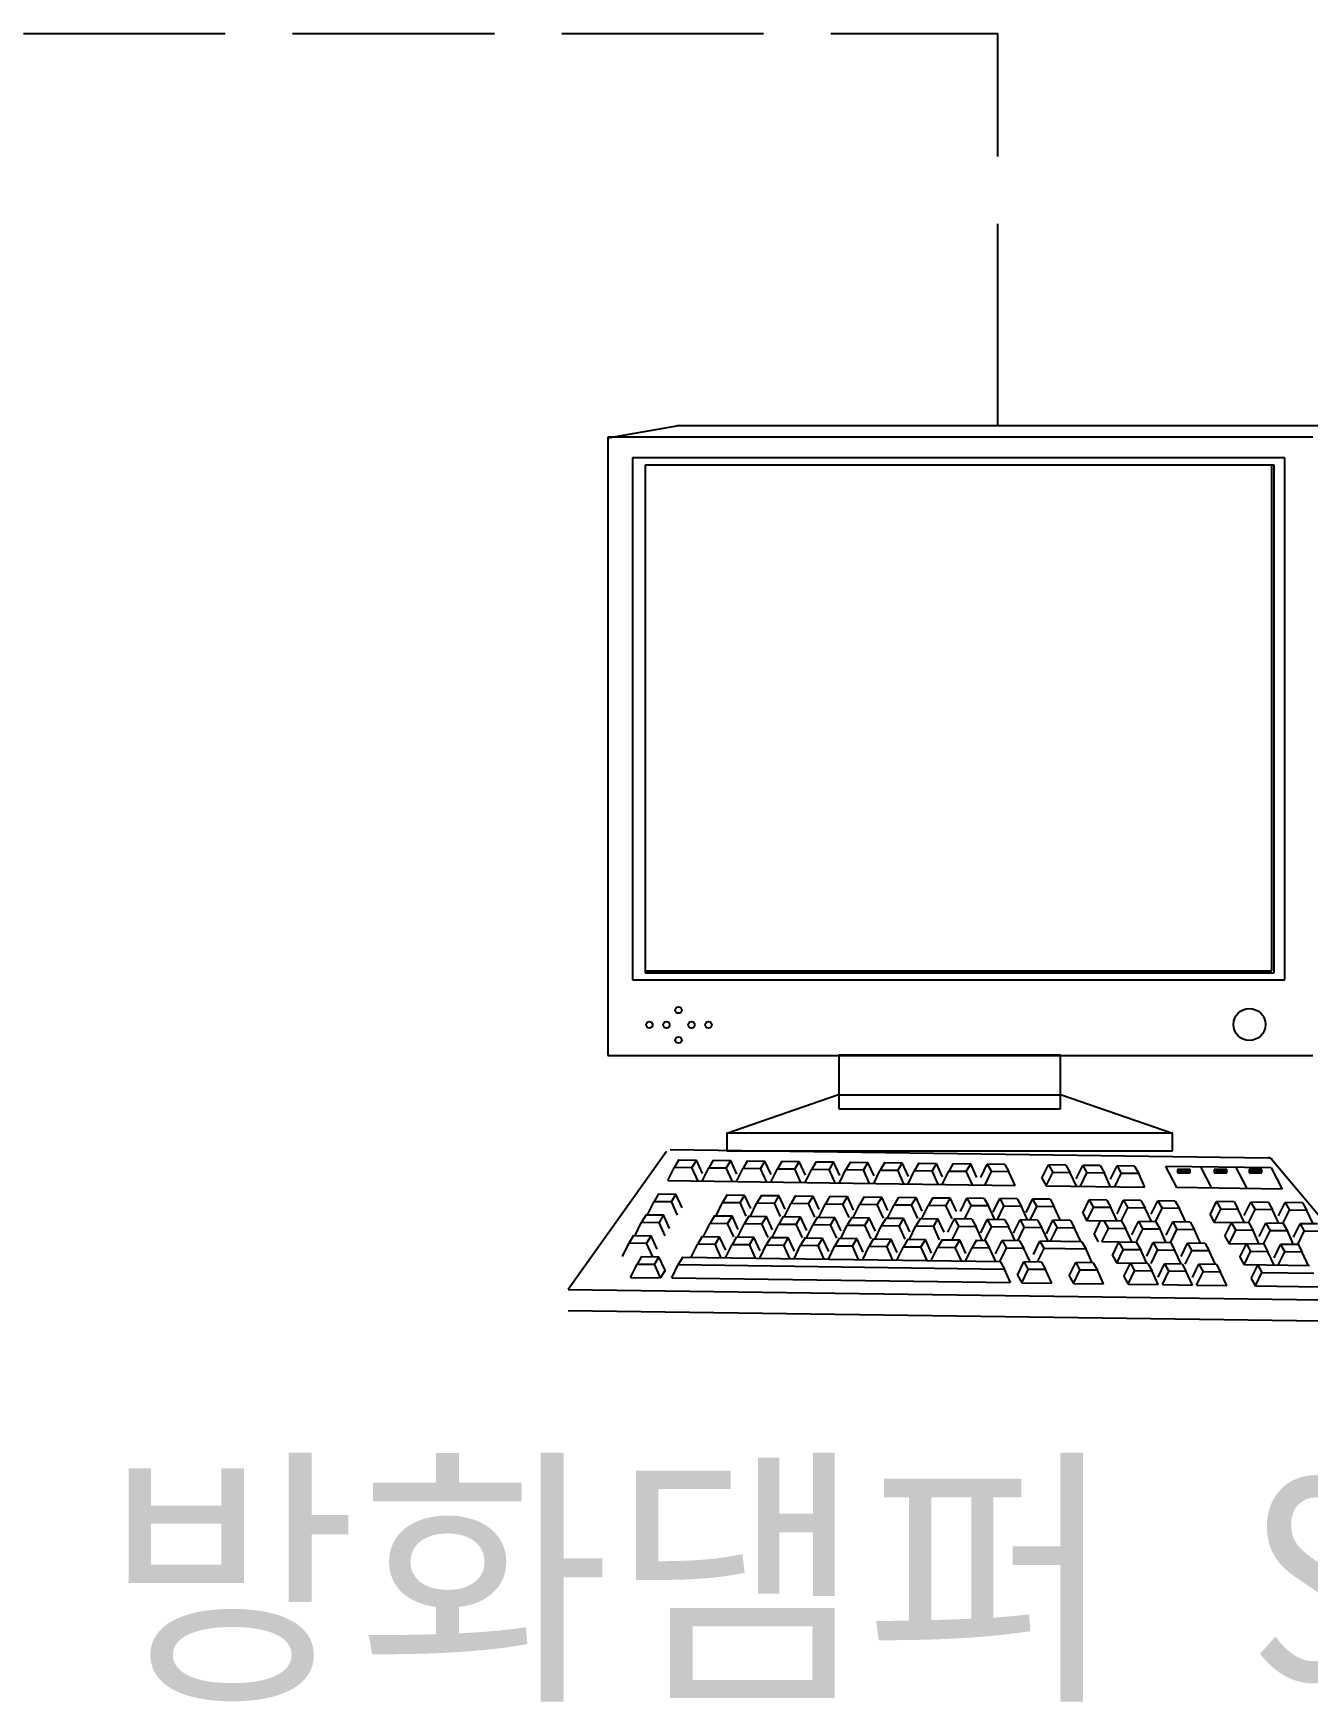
# Model space of a CAD drawing. Header units: millimetres. Extents: x 70 to 2494, y 28 to 562.
# Drawn here: x 249.41 to 268.35, y 258.27 to 283.08 of the extents above; entities that cross this region are included whole.
import ezdxf
from ezdxf.enums import TextEntityAlignment as Align

# ---------------------------------------------------------------- set-up
doc = ezdxf.new("R2010")
doc.units = ezdxf.units.MM
doc.linetypes.add('H2', pattern=[4, 3, -1])
doc.layers.add('1', color=7, linetype='Continuous')
doc.layers.add('1$0$SEN', color=7, linetype='Continuous')
doc.styles.add('일람표$1$전력제어', font='')
doc.styles.get('일람표$1$전력제어').set_extended_font_data('GulimChe')

msp = doc.modelspace()

# ---------------------------------------------------------------- linework, layer by layer
at = {"color": 1, "linetype": 'H2'}
for p in [(213.265, 283.075), (263.747, 277.242)]:
    msp.add_line(p, (263.747, 283.075), dxfattribs=at)
at = {"color": 7}
for p, q in [((257.956, 277.063), (258.978, 277.242)), ((268.516, 277.242), (258.978, 277.242)), ((268.428, 277.07), (257.953, 277.07)), ((257.953, 277.07), (257.953, 267.878)), ((268.015, 276.762), (258.316, 276.762)), ((258.316, 276.762), (258.316, 269.004)), ((258.504, 276.655), (258.504, 269.105)), ((267.821, 269.138), (267.821, 276.655)), ((267.855, 269.105), (267.855, 276.655)), ((258.504, 269.138), (267.821, 269.138)), ((258.316, 269.004), (268.015, 269.004)), ((257.953, 267.878), (268.428, 267.878)), ((261.386, 267.88), (261.386, 267.086)), ((264.682, 267.88), (261.386, 267.88)), ((264.682, 267.086), (264.682, 267.88)), ((259.721, 266.72), (261.366, 267.293)), ((264.696, 267.293), (266.345, 266.72)), ((261.386, 267.086), (264.682, 267.086)), ((259.721, 266.72), (259.721, 266.458)), ((266.345, 266.72), (259.721, 266.72)), ((266.345, 266.458), (266.345, 266.72)), ((258.822, 266.45), (257.363, 264.398)), ((258.876, 266.479), (267.772, 266.358)), ((259.721, 266.458), (266.345, 266.458)), ((258.844, 266.017), (258.942, 266.215)), ((259.008, 266.326), (258.942, 266.215)), ((258.942, 266.215), (259.201, 266.212)), ((259.008, 266.326), (259.267, 266.322)), ((259.267, 266.322), (259.201, 266.212)), ((259.293, 266.01), (259.201, 266.212)), ((259.359, 266.121), (259.267, 266.322)), ((259.354, 266.01), (259.451, 266.208)), ((259.518, 266.319), (259.451, 266.208)), ((259.451, 266.208), (259.711, 266.205)), ((259.518, 266.319), (259.777, 266.315)), ((259.777, 266.315), (259.711, 266.205)), ((259.803, 266.003), (259.711, 266.205)), ((259.869, 266.114), (259.777, 266.315)), ((259.864, 266.003), (259.961, 266.201)), ((260.027, 266.312), (259.961, 266.201)), ((259.961, 266.201), (260.221, 266.198)), ((260.027, 266.312), (260.287, 266.308)), ((260.287, 266.308), (260.221, 266.198)), ((260.312, 265.996), (260.221, 266.198)), ((260.379, 266.107), (260.287, 266.308)), ((260.374, 265.996), (260.471, 266.194)), ((260.537, 266.305), (260.471, 266.194)), ((260.471, 266.194), (260.73, 266.191)), ((260.537, 266.305), (260.797, 266.301)), ((260.797, 266.301), (260.73, 266.191)), ((260.822, 265.989), (260.73, 266.191)), ((260.888, 266.1), (260.797, 266.301)), ((260.883, 265.989), (260.981, 266.187)), ((261.047, 266.298), (260.981, 266.187)), ((260.981, 266.187), (261.24, 266.184)), ((261.047, 266.298), (261.306, 266.294)), ((261.306, 266.294), (261.24, 266.184)), ((261.332, 265.982), (261.24, 266.184)), ((261.398, 266.093), (261.306, 266.294)), ((261.393, 265.982), (261.49, 266.18)), ((261.557, 266.291), (261.49, 266.18)), ((261.49, 266.18), (261.75, 266.177)), ((261.557, 266.291), (261.816, 266.287)), ((261.816, 266.287), (261.75, 266.177)), ((261.842, 265.975), (261.75, 266.177)), ((261.908, 266.086), (261.816, 266.287)), ((261.903, 265.975), (262, 266.173)), ((262.066, 266.284), (262, 266.173)), ((262, 266.173), (262.26, 266.17)), ((262.066, 266.284), (262.326, 266.28)), ((262.326, 266.28), (262.26, 266.17)), ((262.352, 265.969), (262.26, 266.17)), ((262.418, 266.079), (262.326, 266.28)), ((262.413, 265.968), (262.51, 266.166)), ((262.576, 266.277), (262.51, 266.166)), ((262.51, 266.166), (262.77, 266.163)), ((262.576, 266.277), (262.836, 266.273)), ((262.836, 266.273), (262.77, 266.163)), ((262.861, 265.962), (262.77, 266.163)), ((262.928, 266.072), (262.836, 266.273)), ((262.923, 265.961), (263.02, 266.159)), ((263.086, 266.27), (263.02, 266.159)), ((263.02, 266.159), (263.279, 266.156)), ((263.086, 266.27), (263.346, 266.266)), ((263.346, 266.266), (263.279, 266.156)), ((263.437, 266.065), (263.346, 266.266)), ((263.495, 266.064), (263.592, 266.263)), ((263.851, 266.259), (263.592, 266.263)), ((263.592, 266.263), (263.655, 266.151)), ((263.851, 266.259), (263.914, 266.147)), ((264.403, 266.052), (264.501, 266.251)), ((264.501, 266.251), (264.564, 266.138)), ((264.76, 266.247), (264.501, 266.251)), ((264.76, 266.247), (264.823, 266.135)), ((264.913, 266.045), (265.01, 266.244)), ((265.27, 266.24), (265.01, 266.244)), ((265.01, 266.244), (265.073, 266.131)), ((265.27, 266.24), (265.333, 266.128)), ((265.423, 266.038), (265.52, 266.237)), ((265.52, 266.237), (265.583, 266.124)), ((265.78, 266.233), (265.52, 266.237)), ((265.78, 266.233), (265.843, 266.121)), ((267.809, 266.205), (266.238, 266.227)), ((266.238, 266.227), (266.402, 265.913)), ((266.761, 266.22), (266.926, 265.906)), ((267.285, 266.213), (267.45, 265.899)), ((267.809, 266.205), (267.974, 265.892)), ((267.825, 266.327), (269.589, 264.231)), ((258.844, 266.017), (264.006, 265.946)), ((263.371, 265.955), (263.279, 266.156)), ((263.558, 265.952), (263.655, 266.151)), ((263.914, 266.147), (263.655, 266.151)), ((264.006, 265.946), (263.914, 266.147)), ((264.403, 266.052), (264.466, 265.94)), ((264.466, 265.94), (264.564, 266.138)), ((264.466, 265.94), (265.935, 265.919)), ((264.823, 266.135), (264.564, 266.138)), ((264.915, 265.933), (264.823, 266.135)), ((264.976, 265.933), (265.073, 266.131)), ((265.333, 266.128), (265.073, 266.131)), ((265.425, 265.926), (265.333, 266.128)), ((265.486, 265.926), (265.583, 266.124)), ((265.843, 266.121), (265.583, 266.124)), ((265.935, 265.919), (265.843, 266.121)), ((267.974, 265.892), (266.402, 265.913)), ((258.54, 265.509), (258.638, 265.708)), ((258.704, 265.818), (258.638, 265.708)), ((258.638, 265.708), (258.897, 265.704)), ((258.704, 265.818), (258.963, 265.815)), ((258.963, 265.815), (258.897, 265.704)), ((258.989, 265.503), (258.897, 265.704)), ((259.055, 265.614), (258.963, 265.815)), ((259.56, 265.495), (259.657, 265.694)), ((259.723, 265.804), (259.657, 265.694)), ((259.657, 265.694), (259.917, 265.69)), ((259.723, 265.804), (259.983, 265.801)), ((259.983, 265.801), (259.917, 265.69)), ((260.009, 265.489), (259.917, 265.69)), ((260.075, 265.6), (259.983, 265.801)), ((260.07, 265.488), (260.167, 265.687)), ((260.233, 265.797), (260.167, 265.687)), ((260.167, 265.687), (260.427, 265.683)), ((260.233, 265.797), (260.493, 265.794)), ((260.493, 265.794), (260.427, 265.683)), ((260.518, 265.482), (260.427, 265.683)), ((260.585, 265.593), (260.493, 265.794)), ((260.579, 265.481), (260.677, 265.68)), ((260.743, 265.79), (260.677, 265.68)), ((260.677, 265.68), (260.936, 265.676)), ((260.743, 265.79), (261.003, 265.787)), ((261.003, 265.787), (260.936, 265.676)), ((261.028, 265.475), (260.936, 265.676)), ((261.094, 265.586), (261.003, 265.787)), ((261.089, 265.474), (261.187, 265.673)), ((261.253, 265.784), (261.187, 265.673)), ((261.187, 265.673), (261.446, 265.669)), ((261.253, 265.784), (261.512, 265.78)), ((261.512, 265.78), (261.446, 265.669)), ((261.538, 265.468), (261.446, 265.669)), ((261.604, 265.579), (261.512, 265.78)), ((261.599, 265.467), (261.696, 265.666)), ((261.763, 265.777), (261.696, 265.666)), ((261.696, 265.666), (261.956, 265.662)), ((261.763, 265.777), (262.022, 265.773)), ((262.022, 265.773), (261.956, 265.662)), ((262.048, 265.461), (261.956, 265.662)), ((262.114, 265.572), (262.022, 265.773)), ((262.272, 265.77), (262.206, 265.659)), ((262.272, 265.77), (262.532, 265.766)), ((262.532, 265.766), (262.466, 265.655)), ((262.624, 265.565), (262.532, 265.766)), ((262.782, 265.763), (262.716, 265.652)), ((262.782, 265.763), (263.042, 265.759)), ((263.042, 265.759), (262.975, 265.648)), ((263.133, 265.558), (263.042, 265.759)), ((263.191, 265.557), (263.288, 265.756)), ((263.288, 265.756), (263.351, 265.643)), ((263.547, 265.752), (263.288, 265.756)), ((263.547, 265.752), (263.611, 265.64)), ((263.679, 265.55), (263.776, 265.749)), ((263.776, 265.749), (263.839, 265.637)), ((264.036, 265.745), (263.776, 265.749)), ((264.036, 265.745), (264.099, 265.633)), ((264.167, 265.544), (264.264, 265.742)), ((264.264, 265.742), (264.328, 265.63)), ((264.524, 265.739), (264.264, 265.742)), ((264.524, 265.739), (264.587, 265.626)), ((265.01, 265.532), (265.107, 265.731)), ((265.367, 265.727), (265.107, 265.731)), ((265.107, 265.731), (265.17, 265.618)), ((265.367, 265.727), (265.43, 265.615)), ((265.52, 265.525), (265.617, 265.724)), ((265.876, 265.72), (265.617, 265.724)), ((265.617, 265.724), (265.68, 265.611)), ((265.876, 265.72), (265.94, 265.608)), ((266.029, 265.518), (266.127, 265.717)), ((266.127, 265.717), (266.19, 265.605)), ((266.386, 265.713), (266.127, 265.717)), ((266.386, 265.713), (266.449, 265.601)), ((266.903, 265.506), (267, 265.705)), ((267, 265.705), (267.063, 265.593)), ((267.259, 265.701), (267, 265.705)), ((267.259, 265.701), (267.323, 265.589)), ((267.412, 265.499), (267.51, 265.698)), ((267.769, 265.694), (267.51, 265.698)), ((267.51, 265.698), (267.573, 265.586)), ((267.769, 265.694), (267.832, 265.582)), ((267.922, 265.492), (268.019, 265.691)), ((268.019, 265.691), (268.083, 265.579)), ((268.279, 265.687), (268.019, 265.691)), ((268.279, 265.687), (268.342, 265.575)), ((258.519, 265.509), (258.453, 265.399)), ((258.519, 265.509), (258.778, 265.506)), ((258.778, 265.506), (258.712, 265.395)), ((258.87, 265.305), (258.778, 265.506)), ((259.538, 265.495), (259.472, 265.385)), ((259.538, 265.495), (259.798, 265.492)), ((259.798, 265.492), (259.732, 265.381)), ((259.89, 265.291), (259.798, 265.492)), ((260.048, 265.489), (259.982, 265.378)), ((260.048, 265.489), (260.308, 265.485)), ((260.308, 265.485), (260.241, 265.374)), ((260.399, 265.284), (260.308, 265.485)), ((260.558, 265.482), (260.492, 265.371)), ((260.558, 265.482), (260.817, 265.478)), ((260.817, 265.478), (260.751, 265.367)), ((260.909, 265.277), (260.817, 265.478)), ((261.068, 265.475), (261.002, 265.364)), ((261.068, 265.475), (261.327, 265.471)), ((261.327, 265.471), (261.261, 265.36)), ((261.419, 265.27), (261.327, 265.471)), ((261.578, 265.468), (261.511, 265.357)), ((261.578, 265.468), (261.837, 265.464)), ((261.837, 265.464), (261.771, 265.353)), ((261.929, 265.263), (261.837, 265.464)), ((262.087, 265.461), (262.021, 265.35)), ((262.087, 265.461), (262.347, 265.457)), ((262.109, 265.46), (262.206, 265.659)), ((262.206, 265.659), (262.466, 265.655)), ((262.347, 265.457), (262.281, 265.347)), ((262.439, 265.256), (262.347, 265.457)), ((262.557, 265.454), (262.466, 265.655)), ((262.597, 265.454), (262.531, 265.343)), ((262.597, 265.454), (262.857, 265.45)), ((262.619, 265.453), (262.716, 265.652)), ((262.716, 265.652), (262.975, 265.648)), ((262.857, 265.45), (262.79, 265.34)), ((262.948, 265.249), (262.857, 265.45)), ((263.067, 265.447), (262.975, 265.648)), ((263.006, 265.248), (263.103, 265.447)), ((263.103, 265.447), (263.166, 265.334)), ((263.362, 265.443), (263.103, 265.447)), ((263.254, 265.445), (263.351, 265.643)), ((263.611, 265.64), (263.351, 265.643)), ((263.362, 265.443), (263.426, 265.331)), ((263.494, 265.241), (263.591, 265.44)), ((263.851, 265.436), (263.591, 265.44)), ((263.591, 265.44), (263.654, 265.328)), ((263.702, 265.439), (263.611, 265.64)), ((263.742, 265.438), (263.839, 265.637)), ((264.099, 265.633), (263.839, 265.637)), ((263.851, 265.436), (263.914, 265.324)), ((263.982, 265.235), (264.079, 265.433)), ((264.079, 265.433), (264.142, 265.321)), ((264.339, 265.43), (264.079, 265.433)), ((264.191, 265.432), (264.099, 265.633)), ((264.23, 265.431), (264.328, 265.63)), ((264.587, 265.626), (264.328, 265.63)), ((264.339, 265.43), (264.402, 265.317)), ((264.47, 265.228), (264.568, 265.427)), ((264.568, 265.427), (264.631, 265.314)), ((264.827, 265.423), (264.568, 265.427)), ((264.679, 265.425), (264.587, 265.626)), ((264.827, 265.423), (264.89, 265.311)), ((265.01, 265.532), (265.073, 265.42)), ((265.073, 265.42), (265.17, 265.618)), ((265.588, 265.413), (265.073, 265.42)), ((265.43, 265.615), (265.17, 265.618)), ((265.179, 265.218), (265.276, 265.417)), ((265.328, 265.416), (265.391, 265.304)), ((265.522, 265.414), (265.43, 265.615)), ((265.583, 265.413), (265.68, 265.611)), ((265.94, 265.608), (265.68, 265.611)), ((266.031, 265.407), (265.94, 265.608)), ((266.093, 265.406), (266.19, 265.605)), ((266.449, 265.601), (266.19, 265.605)), ((266.541, 265.4), (266.449, 265.601)), ((266.903, 265.506), (266.966, 265.394)), ((266.966, 265.394), (267.063, 265.593)), ((267.323, 265.589), (267.063, 265.593)), ((267.414, 265.388), (267.323, 265.589)), ((267.475, 265.387), (267.573, 265.586)), ((267.832, 265.582), (267.573, 265.586)), ((267.924, 265.381), (267.832, 265.582)), ((267.985, 265.38), (268.083, 265.579)), ((268.342, 265.575), (268.083, 265.579)), ((268.434, 265.374), (268.342, 265.575)), ((258.334, 265.2), (258.268, 265.09)), ((258.334, 265.2), (258.593, 265.197)), ((258.355, 265.2), (258.453, 265.399)), ((258.453, 265.399), (258.712, 265.395)), ((258.593, 265.197), (258.527, 265.086)), ((258.685, 264.996), (258.593, 265.197)), ((258.804, 265.194), (258.712, 265.395)), ((259.353, 265.187), (259.287, 265.076)), ((259.353, 265.187), (259.613, 265.183)), ((259.375, 265.186), (259.472, 265.385)), ((259.472, 265.385), (259.732, 265.381)), ((259.613, 265.183), (259.547, 265.072)), ((259.705, 264.982), (259.613, 265.183)), ((259.823, 265.18), (259.732, 265.381)), ((259.863, 265.18), (259.797, 265.069)), ((259.863, 265.18), (260.123, 265.176)), ((259.885, 265.179), (259.982, 265.378)), ((259.982, 265.378), (260.241, 265.374)), ((260.123, 265.176), (260.056, 265.065)), ((260.214, 264.975), (260.123, 265.176)), ((260.333, 265.173), (260.241, 265.374)), ((260.373, 265.173), (260.307, 265.062)), ((260.373, 265.173), (260.632, 265.169)), ((260.394, 265.172), (260.492, 265.371)), ((260.492, 265.371), (260.751, 265.367)), ((260.632, 265.169), (260.566, 265.058)), ((260.724, 264.968), (260.632, 265.169)), ((260.843, 265.166), (260.751, 265.367)), ((260.883, 265.166), (260.816, 265.055)), ((260.883, 265.166), (261.142, 265.162)), ((260.904, 265.165), (261.002, 265.364)), ((261.002, 265.364), (261.261, 265.36)), ((261.353, 265.159), (261.261, 265.36)), ((261.414, 265.158), (261.511, 265.357)), ((261.511, 265.357), (261.771, 265.353)), ((261.863, 265.152), (261.771, 265.353)), ((261.924, 265.151), (262.021, 265.35)), ((262.021, 265.35), (262.281, 265.347)), ((262.372, 265.145), (262.281, 265.347)), ((262.434, 265.144), (262.531, 265.343)), ((262.531, 265.343), (262.79, 265.34)), ((262.882, 265.138), (262.79, 265.34)), ((263.069, 265.136), (263.166, 265.334)), ((263.426, 265.331), (263.166, 265.334)), ((263.517, 265.13), (263.426, 265.331)), ((263.557, 265.129), (263.654, 265.328)), ((263.914, 265.324), (263.654, 265.328)), ((264.006, 265.123), (263.914, 265.324)), ((264.045, 265.122), (264.142, 265.321)), ((264.402, 265.317), (264.142, 265.321)), ((264.494, 265.116), (264.402, 265.317)), ((264.533, 265.116), (264.631, 265.314)), ((264.89, 265.311), (264.631, 265.314)), ((264.982, 265.11), (264.89, 265.311)), ((265.179, 265.218), (265.242, 265.106)), ((265.294, 265.105), (265.391, 265.304)), ((265.651, 265.3), (265.391, 265.304)), ((265.588, 265.413), (265.651, 265.3)), ((265.743, 265.099), (265.651, 265.3)), ((265.741, 265.211), (265.838, 265.409)), ((265.804, 265.098), (265.901, 265.297)), ((266.097, 265.406), (265.838, 265.409)), ((265.838, 265.409), (265.901, 265.297)), ((266.161, 265.293), (265.901, 265.297)), ((266.097, 265.406), (266.161, 265.293)), ((266.252, 265.092), (266.161, 265.293)), ((266.25, 265.204), (266.348, 265.402)), ((266.314, 265.091), (266.411, 265.29)), ((266.348, 265.402), (266.411, 265.29)), ((266.607, 265.399), (266.348, 265.402)), ((266.67, 265.286), (266.411, 265.29)), ((266.607, 265.399), (266.67, 265.286)), ((266.762, 265.085), (266.67, 265.286)), ((267.48, 265.387), (266.966, 265.394)), ((267.123, 265.192), (267.221, 265.39)), ((267.123, 265.192), (267.187, 265.079)), ((267.187, 265.079), (267.284, 265.278)), ((267.221, 265.39), (267.284, 265.278)), ((267.543, 265.274), (267.284, 265.278)), ((267.48, 265.387), (267.543, 265.274)), ((267.635, 265.073), (267.543, 265.274)), ((267.633, 265.185), (267.731, 265.383)), ((267.696, 265.072), (267.794, 265.271)), ((267.731, 265.383), (267.794, 265.271)), ((267.99, 265.38), (267.731, 265.383)), ((268.053, 265.268), (267.794, 265.271)), ((267.99, 265.38), (268.053, 265.268)), ((268.145, 265.066), (268.053, 265.268)), ((268.143, 265.178), (268.24, 265.376)), ((268.206, 265.065), (268.303, 265.264)), ((268.24, 265.376), (268.303, 265.264)), ((268.5, 265.373), (268.24, 265.376)), ((268.563, 265.261), (268.303, 265.264)), ((258.17, 264.891), (258.268, 265.09)), ((258.268, 265.09), (258.527, 265.086)), ((258.619, 264.885), (258.527, 265.086)), ((259.19, 264.877), (259.287, 265.076)), ((259.287, 265.076), (259.547, 265.072)), ((259.638, 264.871), (259.547, 265.072)), ((259.7, 264.87), (259.797, 265.069)), ((259.797, 265.069), (260.056, 265.065)), ((260.148, 264.864), (260.056, 265.065)), ((260.209, 264.863), (260.307, 265.062)), ((260.307, 265.062), (260.566, 265.058)), ((260.658, 264.857), (260.566, 265.058)), ((260.719, 264.856), (260.816, 265.055)), ((260.816, 265.055), (261.076, 265.051)), ((261.142, 265.162), (261.076, 265.051)), ((261.168, 264.85), (261.076, 265.051)), ((261.234, 264.961), (261.142, 265.162)), ((261.229, 264.849), (261.326, 265.048)), ((261.392, 265.159), (261.326, 265.048)), ((261.326, 265.048), (261.586, 265.045)), ((261.392, 265.159), (261.652, 265.155)), ((261.652, 265.155), (261.586, 265.045)), ((261.678, 264.843), (261.586, 265.045)), ((261.744, 264.954), (261.652, 265.155)), ((261.739, 264.842), (261.836, 265.041)), ((261.902, 265.152), (261.836, 265.041)), ((261.836, 265.041), (262.096, 265.038)), ((261.902, 265.152), (262.162, 265.148)), ((262.162, 265.148), (262.096, 265.038)), ((262.187, 264.836), (262.096, 265.038)), ((262.254, 264.947), (262.162, 265.148)), ((262.249, 264.835), (262.346, 265.034)), ((262.412, 265.145), (262.346, 265.034)), ((262.346, 265.034), (262.605, 265.031)), ((262.412, 265.145), (262.672, 265.141)), ((262.672, 265.141), (262.605, 265.031)), ((262.697, 264.829), (262.605, 265.031)), ((262.763, 264.94), (262.672, 265.141)), ((262.758, 264.828), (262.856, 265.027)), ((262.922, 265.138), (262.856, 265.027)), ((262.856, 265.027), (263.115, 265.024)), ((262.922, 265.138), (263.181, 265.134)), ((263.181, 265.134), (263.115, 265.024)), ((263.207, 264.822), (263.115, 265.024)), ((263.273, 264.933), (263.181, 265.134)), ((263.268, 264.821), (263.365, 265.02)), ((263.432, 265.131), (263.365, 265.02)), ((263.365, 265.02), (263.625, 265.017)), ((263.432, 265.131), (263.562, 265.129)), ((263.562, 265.129), (263.625, 265.017)), ((263.717, 264.815), (263.625, 265.017)), ((263.715, 264.927), (263.812, 265.126)), ((263.778, 264.814), (263.875, 265.013)), ((263.812, 265.126), (263.875, 265.013)), ((264.072, 265.122), (263.812, 265.126)), ((264.135, 265.01), (263.875, 265.013)), ((264.072, 265.122), (264.135, 265.01)), ((264.227, 264.808), (264.135, 265.01)), ((264.276, 264.919), (264.374, 265.118)), ((264.34, 264.807), (264.437, 265.006)), ((264.374, 265.118), (264.437, 265.006)), ((264.997, 265.109), (264.374, 265.118)), ((265.06, 264.997), (264.437, 265.006)), ((264.997, 265.109), (265.06, 264.997)), ((265.152, 264.796), (265.06, 264.997)), ((265.809, 265.098), (265.294, 265.105)), ((265.452, 264.903), (265.549, 265.102)), ((265.515, 264.791), (265.612, 264.989)), ((265.549, 265.102), (265.612, 264.989)), ((265.872, 264.986), (265.612, 264.989)), ((265.809, 265.098), (265.872, 264.986)), ((265.963, 264.785), (265.872, 264.986)), ((265.961, 264.896), (266.059, 265.095)), ((266.025, 264.784), (266.122, 264.982)), ((266.059, 265.095), (266.122, 264.982)), ((266.318, 265.091), (266.059, 265.095)), ((266.381, 264.979), (266.122, 264.982)), ((266.318, 265.091), (266.381, 264.979)), ((266.473, 264.778), (266.381, 264.979)), ((266.471, 264.889), (266.569, 265.088)), ((266.534, 264.777), (266.632, 264.975)), ((266.569, 265.088), (266.632, 264.975)), ((266.828, 265.084), (266.569, 265.088)), ((266.891, 264.972), (266.632, 264.975)), ((266.828, 265.084), (266.891, 264.972)), ((266.983, 264.771), (266.891, 264.972)), ((267.701, 265.072), (267.187, 265.079)), ((267.344, 264.877), (267.442, 265.076)), ((267.408, 264.765), (267.505, 264.964)), ((267.442, 265.076), (267.505, 264.964)), ((267.764, 264.96), (267.505, 264.964)), ((267.701, 265.072), (267.764, 264.96)), ((267.856, 264.759), (267.764, 264.96)), ((267.854, 264.87), (267.951, 265.069)), ((267.917, 264.758), (268.015, 264.957)), ((267.951, 265.069), (268.015, 264.957)), ((268.211, 265.065), (267.951, 265.069)), ((268.274, 264.953), (268.015, 264.957)), ((268.211, 265.065), (268.274, 264.953)), ((268.366, 264.752), (268.274, 264.953)), ((258.287, 264.578), (258.385, 264.777)), ((258.451, 264.887), (258.385, 264.777)), ((258.385, 264.777), (258.644, 264.773)), ((258.451, 264.887), (258.71, 264.884)), ((258.71, 264.884), (258.644, 264.773)), ((258.736, 264.572), (258.644, 264.773)), ((258.802, 264.683), (258.71, 264.884)), ((258.802, 264.683), (258.736, 264.572)), ((258.901, 264.57), (258.998, 264.768)), ((259.064, 264.879), (258.998, 264.768)), ((258.998, 264.768), (263.846, 264.702)), ((259.064, 264.879), (263.783, 264.814)), ((263.783, 264.814), (263.846, 264.702)), ((263.938, 264.501), (263.846, 264.702)), ((264.039, 264.611), (264.137, 264.81)), ((264.103, 264.499), (264.2, 264.697)), ((264.137, 264.81), (264.2, 264.697)), ((264.396, 264.806), (264.137, 264.81)), ((264.459, 264.694), (264.2, 264.697)), ((264.396, 264.806), (264.459, 264.694)), ((264.551, 264.492), (264.459, 264.694)), ((264.809, 264.6), (264.906, 264.799)), ((264.872, 264.488), (264.969, 264.687)), ((264.906, 264.799), (264.969, 264.687)), ((265.166, 264.795), (264.906, 264.799)), ((265.229, 264.683), (264.969, 264.687)), ((265.166, 264.795), (265.229, 264.683)), ((265.321, 264.482), (265.229, 264.683)), ((265.452, 264.903), (265.515, 264.791)), ((265.978, 264.784), (265.515, 264.791)), ((265.621, 264.589), (265.718, 264.788)), ((265.684, 264.477), (265.781, 264.676)), ((265.718, 264.788), (265.781, 264.676)), ((266.041, 264.672), (265.781, 264.676)), ((265.978, 264.784), (266.041, 264.672)), ((266.132, 264.471), (266.041, 264.672)), ((266.131, 264.582), (266.228, 264.781)), ((266.194, 264.47), (266.291, 264.669)), ((266.228, 264.781), (266.291, 264.669)), ((266.487, 264.777), (266.228, 264.781)), ((266.55, 264.665), (266.291, 264.669)), ((266.487, 264.777), (266.55, 264.665)), ((266.64, 264.575), (266.738, 264.774)), ((266.997, 264.77), (266.738, 264.774)), ((266.738, 264.774), (266.801, 264.662)), ((266.997, 264.77), (267.06, 264.658)), ((267.344, 264.877), (267.408, 264.765)), ((268.38, 264.752), (267.408, 264.765)), ((267.513, 264.563), (267.611, 264.762)), ((267.611, 264.762), (267.674, 264.65)), ((258.287, 264.578), (258.736, 264.572)), ((258.901, 264.57), (263.938, 264.501)), ((264.039, 264.611), (264.103, 264.499)), ((264.103, 264.499), (264.551, 264.492)), ((264.809, 264.6), (264.872, 264.488)), ((264.872, 264.488), (265.321, 264.482)), ((265.621, 264.589), (265.684, 264.477)), ((265.684, 264.477), (266.132, 264.471)), ((266.194, 264.47), (266.642, 264.464)), ((266.642, 264.464), (266.55, 264.665)), ((266.703, 264.463), (266.801, 264.662)), ((266.703, 264.463), (267.152, 264.457)), ((267.06, 264.658), (266.801, 264.662)), ((267.152, 264.457), (267.06, 264.658)), ((267.513, 264.563), (267.577, 264.451)), ((267.577, 264.451), (267.674, 264.65)), ((267.577, 264.451), (268.535, 264.438)), ((267.674, 264.65), (268.443, 264.639)), ((257.363, 264.398), (269.589, 264.231)), ((257.359, 264.085), (269.585, 263.918))]:
    msp.add_line(p, q, dxfattribs=at)
at = {"color": 178}
for p, q in [((267.855, 276.655), (258.504, 276.655)), ((258.504, 269.105), (267.855, 269.105))]:
    msp.add_line(p, q, dxfattribs=at)
at = {"color": 253}
for p, q in [((268.015, 269.004), (268.015, 276.762)), ((261.366, 267.293), (264.696, 267.293))]:
    msp.add_line(p, q, dxfattribs=at)
for p, q in [((266.607, 266.184), (266.42, 266.184)), ((266.42, 266.184), (266.42, 266.132)), ((266.607, 266.132), (266.607, 266.184)), ((267.15, 266.184), (266.963, 266.184)), ((266.963, 266.184), (266.963, 266.132)), ((267.15, 266.132), (267.15, 266.184)), ((267.672, 266.184), (267.485, 266.184)), ((267.485, 266.184), (267.485, 266.132)), ((267.672, 266.132), (267.672, 266.184)), ((266.42, 266.132), (266.607, 266.132)), ((266.963, 266.132), (267.15, 266.132)), ((267.485, 266.132), (267.672, 266.132))]:
    msp.add_line(p, q)
at = {"color": 7}
msp.add_arc((267.771, 266.294), 0.0634, 30.8236, 89.2161, dxfattribs=at)
for points in [[(266.607, 266.184), (266.42, 266.184), (266.607, 266.132), (266.42, 266.132)], [(267.15, 266.184), (266.963, 266.184), (267.15, 266.132), (266.963, 266.132)], [(267.672, 266.184), (267.485, 266.184), (267.672, 266.132), (267.485, 266.132)]]:
    msp.add_solid(points)
at = {"layer": '1'}
for centre, radius in [((259.001, 268.552), 0.0476), ((267.488, 268.338), 0.238), ((258.569, 268.333), 0.0476), ((258.822, 268.333), 0.0476), ((259.001, 268.107), 0.0476), ((259.194, 268.333), 0.0476), ((259.447, 268.333), 0.0476)]:
    msp.add_circle(centre, radius, dxfattribs=at)

# ---------------------------------------------------------------- texts
at = {"layer": '1$0$SEN', "style": '일람표$1$전력제어'}
msp.add_text('방화댐퍼 SYSTEM', height=3, dxfattribs=at).set_placement((264.786, 260.122), align=Align.MIDDLE)

doc.saveas('drawing.dxf')
